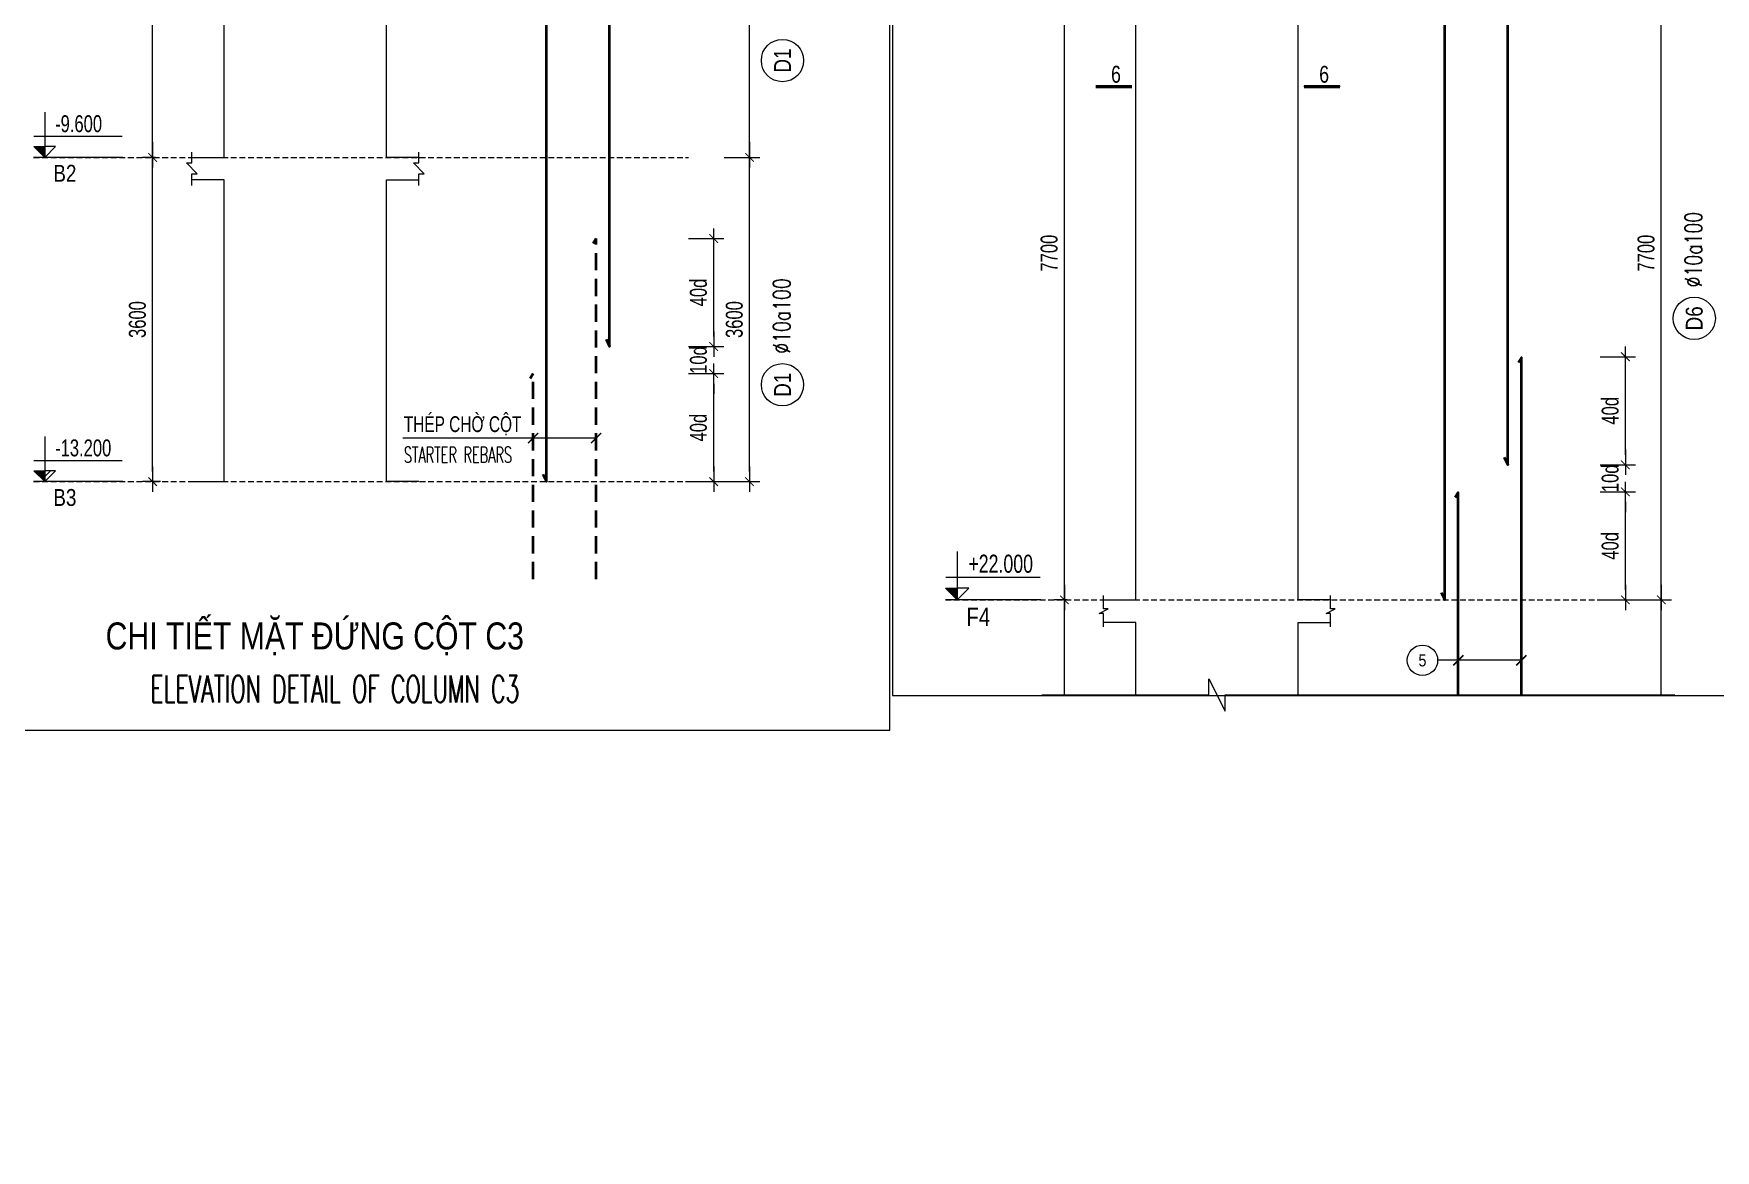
# Model space of a CAD drawing. Header units: millimetres. Extents: x 415878 to 795945, y 85573 to 378758.
# Drawn here: x 559575 to 578248, y 332953 to 345354 of the extents above; entities that cross this region are included whole.
import ezdxf
from ezdxf.enums import TextEntityAlignment as Align
from ezdxf.xclip import XClip

# ---------------------------------------------------------------- set-up
doc = ezdxf.new("R2010")
doc.units = ezdxf.units.MM
doc.linetypes.add('DASHED2', pattern=[9.524999999999999, 6.35, -3.175])
doc.linetypes.add('HIDDEN', pattern=[9.524999999999999, 6.35, -3.175])
doc.layers.get('0').update_dxf_attribs({"lineweight": 20})
doc.layers.get('Defpoints').update_dxf_attribs({"color": 151, "lineweight": 9})
for name, color, linetype, lineweight in [('NDC_S_ANNO', 7, 'Continuous', 20), ('NDC_S_CONTINUOUS', 3, 'Continuous', 20), ('NDC_S_DIM', 1, 'Continuous', 15), ('NDC_S_ENG TEXT', 2, 'Continuous', 20), ('NDC_S_ENG TITLE', 3, 'Continuous', 20), ('NDC_S_HATCH MATERIAL', 8, 'Continuous', 13), ('NDC_S_LEADER', 1, 'Continuous', 15), ('NDC_S_LEVEL TEXT', 7, 'Continuous', 20), ('NDC_S_REBAR NO.', 7, 'Continuous', 20), ('NDC_S_REBAR NO. BOX', 1, 'Continuous', 9), ('NDC_S_STIRRUP', 4, 'Continuous', 40), ('NDC_S_TEXT SYMBOL', 7, 'Continuous', 20), ('NDC_S_VN TEXT', 7, 'Continuous', 20)]:
    doc.layers.add(name, color=color, linetype=linetype, lineweight=lineweight)
doc.styles.add('NDC_ANNO', font='', dxfattribs={"width": 0.8})
doc.styles.add('NDC_ARIAL', font='arial.ttf', dxfattribs={"width": 0.85})
doc.styles.add('NDC_DIM', font='', dxfattribs={"width": 0.75})
doc.styles.add('NDC_ROMANS', font='romans.shx', dxfattribs={"width": 0.7})
doc.styles.add('NDC_VIE TXT', font='arial.ttf', dxfattribs={"width": 0.8})
doc.styles.get('NDC_ANNO').set_extended_font_data('Dotum')
doc.styles.get('NDC_DIM').set_extended_font_data('Dotum')
doc.dimstyles.new('NDC_dim_75', dxfattribs={"dimscale": 75, "dimtxt": 2.5, "dimasz": 1.5, "dimexe": 1.5, "dimexo": 2.5, "dimgap": 1, "dimtad": 1, "dimdec": 0, "dimzin": 0, "dimdsep": 46, "dimtxsty": 'NDC_DIM', "dimblk": 'DIMMARK', "dimcen": 0.09, "dimdle": 1.2, "dimclrd": 1, "dimclre": 1, "dimclrt": 3, "dimadec": 0, "dimazin": 0, "dimtfac": 1, "dimtdec": 0, "dimtix": 1, "dimtofl": 0, "dimtmove": 0, "dimatfit": 3, "dimfxl": 8, "dimfxlon": 1, "dimtolj": 1, "dimtzin": 0, "dimarcsym": 0})

# ---------------------------------------------------------------- blocks, each defined once
blk = doc.blocks.new('*U25')
at = {"layer": 'NDC_S_ANNO', "color": 0, "linetype": 'ByBlock', "lineweight": -2}
blk.add_line((-4.357142640116527, 0.002997111644365447), (1.000000217026004, 0.002999782974066001), dxfattribs=at)
at = {"layer": 'NDC_S_ANNO', "ltscale": 0.005, "const_width": 0.5}
blk.add_lwpolyline([(1.000000217026004, 0.002999782974066001), (-4.357142640116527, 0.002997111644365447)], dxfattribs=at)
at = {"layer": 'NDC_S_TEXT SYMBOL', "linetype": 'ByBlock', "lineweight": -2, "style": 'NDC_ANNO', "width": 0.8}
blk.add_attdef('DETAIL', text='', height=2.5, dxfattribs=at).set_placement((-0.635006858396082, 1.824862175366434), align=Align.MIDDLE_RIGHT)
blk = doc.blocks.new('*U26')
at = {"layer": 'NDC_S_ANNO', "color": 0, "linetype": 'ByBlock', "lineweight": -2}
blk.add_line((1.000000217026004, 0.002997111644368654), (-4.357142640116527, 0.002999782974062794), dxfattribs=at)
at = {"layer": 'NDC_S_ANNO', "ltscale": 0.005, "const_width": 0.5}
blk.add_lwpolyline([(1.000000217026004, 0.002999782974066001), (-4.357142640116527, 0.002997111644365447)], dxfattribs=at)
at = {"layer": 'NDC_S_TEXT SYMBOL', "linetype": 'ByBlock', "lineweight": -2, "style": 'NDC_ANNO', "width": 0.8}
blk.add_attdef('DETAIL', text='', height=2.5, dxfattribs=at).set_placement((-0.635006858396082, 1.824862175366434), align=Align.MIDDLE_RIGHT)
blk = doc.blocks.new('DIMMARK')
at = {"layer": 'NDC_S_DIM', "color": 1}
blk.add_line((-1.5, 0), (1, 0), dxfattribs=at)
at = {"layer": 'NDC_S_DIM', "color": 2, "const_width": 0.1}
blk.add_lwpolyline([(-0.4242640687119285, -0.4242640687119285), (0.4242640687119285, 0.4242640687119285)], dxfattribs=at)
blk = doc.blocks.new('*D806')
at = {"layer": 'Defpoints', "color": 0, "transparency": 16777216}
for p in [(417199.4336846744, 91729.39849952538), (417418.0384337736, 91729.39849952538), (417472.3353804901, 88129.39849952536)]:
    blk.add_point(p, dxfattribs=at)
at = {"layer": 'NDC_S_HATCH MATERIAL', "color": 1, "lineweight": -2, "transparency": 16777216}
for p, q in [((417230.5384337736, 91729.39849952538), (417086.9336846744, 91729.39849952538)), ((417199.4336846744, 88241.89849952536), (417199.4336846744, 91616.89849952538)), ((417284.8353804901, 88129.39849952536), (417086.9336846744, 88129.39849952536))]:
    blk.add_line(p, q, dxfattribs=at)
at = {"layer": 'NDC_S_HATCH MATERIAL', "color": 1, "lineweight": -2, "transparency": 16777216, "xscale": 112.5, "yscale": 112.5, "zscale": 112.5}
for p, rotation in [((417199.4336846744, 91729.39849952538), 90), ((417199.4336846744, 88129.39849952536), 270)]:
    blk.add_blockref('DIMMARK', p, dxfattribs=dict(at, rotation=rotation))
at = {"layer": 'NDC_S_HATCH MATERIAL', "color": 3, "transparency": 16777216, "insert": (417030.6836846744, 89929.39849952543), "char_height": 187.5, "attachment_point": 5, "rotation": 90, "style": 'NDC_DIM'}
blk.add_mtext('\\A1;3600', dxfattribs=at)
blk = doc.blocks.new('*D807')
at = {"layer": 'Defpoints', "color": 0, "transparency": 16777216}
for p in [(417199.4336846746, 95329.39849952536), (417418.0384337736, 95329.39849952536), (417418.0384337736, 91729.39849952538)]:
    blk.add_point(p, dxfattribs=at)
at = {"layer": 'NDC_S_HATCH MATERIAL', "color": 1, "lineweight": -2, "transparency": 16777216}
for p, q in [((417230.5384337736, 95329.39849952536), (417086.9336846746, 95329.39849952536)), ((417199.4336846746, 91841.89849952538), (417199.4336846746, 95216.89849952536)), ((417230.5384337736, 91729.39849952538), (417086.9336846746, 91729.39849952538))]:
    blk.add_line(p, q, dxfattribs=at)
at = {"layer": 'NDC_S_HATCH MATERIAL', "color": 1, "lineweight": -2, "transparency": 16777216, "xscale": 112.5, "yscale": 112.5, "zscale": 112.5}
for p, rotation in [((417199.4336846746, 95329.39849952536), 90), ((417199.4336846746, 91729.39849952538), 270)]:
    blk.add_blockref('DIMMARK', p, dxfattribs=dict(at, rotation=rotation))
at = {"layer": 'NDC_S_HATCH MATERIAL', "color": 3, "transparency": 16777216, "insert": (417030.6836846746, 93529.39849952543), "char_height": 187.5, "attachment_point": 5, "rotation": 90, "style": 'NDC_DIM'}
blk.add_mtext('\\A1;3600', dxfattribs=at)
blk = doc.blocks.new('*D811')
at = {"layer": 'Defpoints', "color": 0, "transparency": 16777216}
for p in [(417199.4336846754, 123329.3984995255), (417418.0384337742, 123329.3984995255), (417418.038433774, 117329.3984995255)]:
    blk.add_point(p, dxfattribs=at)
at = {"layer": 'NDC_S_HATCH MATERIAL', "color": 1, "lineweight": -2, "transparency": 16777216}
for p, q in [((417230.5384337742, 123329.3984995255), (417086.9336846754, 123329.3984995255)), ((417199.4336846754, 117441.8984995255), (417199.4336846754, 123216.8984995255)), ((417230.538433774, 117329.3984995255), (417086.9336846754, 117329.3984995255))]:
    blk.add_line(p, q, dxfattribs=at)
at = {"layer": 'NDC_S_HATCH MATERIAL', "color": 1, "lineweight": -2, "transparency": 16777216, "xscale": 112.5, "yscale": 112.5, "zscale": 112.5}
for p, rotation in [((417199.4336846754, 123329.3984995255), 90), ((417199.4336846754, 117329.3984995255), 270)]:
    blk.add_blockref('DIMMARK', p, dxfattribs=dict(at, rotation=rotation))
at = {"layer": 'NDC_S_HATCH MATERIAL', "color": 3, "transparency": 16777216, "insert": (417030.6836846754, 120329.3984995255), "char_height": 187.5, "attachment_point": 5, "rotation": 90, "style": 'NDC_DIM'}
blk.add_mtext('\\A1;6000', dxfattribs=at)
blk = doc.blocks.new('*D812')
at = {"layer": 'Defpoints', "color": 0, "transparency": 16777216}
for p in [(417199.4336846757, 131029.3984995254), (417418.0384337744, 131029.3984995254), (417418.0384337742, 123329.3984995255)]:
    blk.add_point(p, dxfattribs=at)
at = {"layer": 'NDC_S_HATCH MATERIAL', "color": 1, "lineweight": -2, "transparency": 16777216}
for p, q in [((417230.5384337744, 131029.3984995254), (417086.9336846757, 131029.3984995254)), ((417199.4336846757, 123441.8984995255), (417199.4336846757, 130916.8984995254)), ((417230.5384337742, 123329.3984995255), (417086.9336846757, 123329.3984995255))]:
    blk.add_line(p, q, dxfattribs=at)
at = {"layer": 'NDC_S_HATCH MATERIAL', "color": 1, "lineweight": -2, "transparency": 16777216, "xscale": 112.5, "yscale": 112.5, "zscale": 112.5}
for p, rotation in [((417199.4336846757, 131029.3984995254), 90), ((417199.4336846757, 123329.3984995255), 270)]:
    blk.add_blockref('DIMMARK', p, dxfattribs=dict(at, rotation=rotation))
at = {"layer": 'NDC_S_HATCH MATERIAL', "color": 3, "transparency": 16777216, "insert": (417030.6836846757, 127179.3984995255), "char_height": 187.5, "attachment_point": 5, "rotation": 90, "style": 'NDC_DIM'}
blk.add_mtext('\\A1;7700', dxfattribs=at)
blk = doc.blocks.new('*D857')
at = {"layer": 'Defpoints', "color": 0, "transparency": 16777216}
for p in [(419794.5496749418, 124529.3984995252), (423428.6123127656, 124529.3984995252), (419794.5496749418, 123329.3984995254)]:
    blk.add_point(p, dxfattribs=at)
at = {"layer": 'NDC_S_HATCH MATERIAL', "color": 1, "lineweight": -2, "transparency": 16777216}
for p, q in [((423147.3623127656, 124529.3984995252), (423541.1123127656, 124529.3984995252)), ((423428.6123127656, 123441.8984995254), (423428.6123127656, 124416.8984995252)), ((423147.3623127656, 123329.3984995254), (423541.1123127656, 123329.3984995254))]:
    blk.add_line(p, q, dxfattribs=at)
at = {"layer": 'NDC_S_HATCH MATERIAL', "color": 1, "lineweight": -2, "transparency": 16777216, "xscale": 112.5, "yscale": 112.5, "zscale": 112.5}
for p, rotation in [((423428.6123127656, 124529.3984995252), 90), ((423428.6123127656, 123329.3984995254), 270)]:
    blk.add_blockref('DIMMARK', p, dxfattribs=dict(at, rotation=rotation))
at = {"layer": 'NDC_S_HATCH MATERIAL', "color": 3, "transparency": 16777216, "insert": (423259.8623127656, 123929.3984995253), "char_height": 187.5, "attachment_point": 5, "rotation": 90, "style": 'NDC_DIM'}
blk.add_mtext('\\A1;\\A1;40d', dxfattribs=at)
blk = doc.blocks.new('*D858')
at = {"layer": 'Defpoints', "color": 0, "transparency": 16777216}
for p in [(419794.5496749418, 124829.3984995252), (423428.6123127659, 124829.3984995252), (419794.5496749418, 124529.3984995252)]:
    blk.add_point(p, dxfattribs=at)
at = {"layer": 'NDC_S_HATCH MATERIAL', "color": 1, "lineweight": -2, "transparency": 16777216}
for p, q in [((423428.6123127659, 124941.8984995252), (423428.6123127659, 125054.3984995252)), ((423147.3623127659, 124829.3984995252), (423541.1123127659, 124829.3984995252)), ((423147.3623127659, 124529.3984995252), (423541.1123127659, 124529.3984995252)), ((423428.6123127659, 124416.8984995252), (423428.6123127659, 124304.3984995252))]:
    blk.add_line(p, q, dxfattribs=at)
at = {"layer": 'NDC_S_HATCH MATERIAL', "color": 1, "lineweight": -2, "transparency": 16777216, "xscale": 112.5, "yscale": 112.5, "zscale": 112.5}
for p, rotation in [((423428.6123127659, 124829.3984995252), 270), ((423428.6123127659, 124529.3984995252), 90)]:
    blk.add_blockref('DIMMARK', p, dxfattribs=dict(at, rotation=rotation))
at = {"layer": 'NDC_S_HATCH MATERIAL', "color": 3, "transparency": 16777216, "insert": (423259.8623127659, 124679.3984995252), "char_height": 187.5, "attachment_point": 5, "rotation": 90, "style": 'NDC_DIM'}
blk.add_mtext('\\A1;\\A1;10d', dxfattribs=at)
blk = doc.blocks.new('*D859')
at = {"layer": 'Defpoints', "color": 0, "transparency": 16777216}
for p in [(419794.5496749418, 126029.3984995252), (423428.6123127661, 126029.3984995252), (419794.5496749418, 124829.3984995252)]:
    blk.add_point(p, dxfattribs=at)
at = {"layer": 'NDC_S_HATCH MATERIAL', "color": 1, "lineweight": -2, "transparency": 16777216}
for p, q in [((423147.3623127661, 126029.3984995252), (423541.1123127661, 126029.3984995252)), ((423428.6123127661, 124941.8984995252), (423428.6123127661, 125916.8984995252)), ((423147.3623127661, 124829.3984995252), (423541.1123127661, 124829.3984995252))]:
    blk.add_line(p, q, dxfattribs=at)
at = {"layer": 'NDC_S_HATCH MATERIAL', "color": 1, "lineweight": -2, "transparency": 16777216, "xscale": 112.5, "yscale": 112.5, "zscale": 112.5}
for p, rotation in [((423428.6123127661, 126029.3984995252), 90), ((423428.6123127661, 124829.3984995252), 270)]:
    blk.add_blockref('DIMMARK', p, dxfattribs=dict(at, rotation=rotation))
at = {"layer": 'NDC_S_HATCH MATERIAL', "color": 3, "transparency": 16777216, "insert": (423259.8623127661, 125429.3984995253), "char_height": 187.5, "attachment_point": 5, "rotation": 90, "style": 'NDC_DIM'}
blk.add_mtext('\\A1;\\A1;40d', dxfattribs=at)
blk = doc.blocks.new('*D917')
at = {"layer": 'Defpoints', "color": 0, "transparency": 16777216}
for p in [(419794.5496749418, 89329.39849952536), (423428.6123127624, 89329.39849952536), (419794.5496749418, 88129.39849952538)]:
    blk.add_point(p, dxfattribs=at)
at = {"layer": 'NDC_S_VN TEXT', "color": 1, "lineweight": -2, "transparency": 16777216}
for p, q in [((423147.3623127624, 89329.39849952536), (423541.1123127624, 89329.39849952536)), ((423428.6123127624, 88241.89849952538), (423428.6123127624, 89216.89849952536)), ((423147.3623127624, 88129.39849952538), (423541.1123127624, 88129.39849952538))]:
    blk.add_line(p, q, dxfattribs=at)
at = {"layer": 'NDC_S_VN TEXT', "color": 1, "lineweight": -2, "transparency": 16777216, "xscale": 112.5, "yscale": 112.5, "zscale": 112.5}
for p, rotation in [((423428.6123127624, 89329.39849952536), 90), ((423428.6123127624, 88129.39849952538), 270)]:
    blk.add_blockref('DIMMARK', p, dxfattribs=dict(at, rotation=rotation))
at = {"layer": 'NDC_S_VN TEXT', "color": 3, "transparency": 16777216, "insert": (423259.8623127624, 88729.39849952543), "char_height": 187.5, "attachment_point": 5, "rotation": 90, "style": 'NDC_DIM'}
blk.add_mtext('\\A1;40d', dxfattribs=at)
blk = doc.blocks.new('*D918')
at = {"layer": 'Defpoints', "color": 0, "transparency": 16777216}
for p in [(419794.5496749418, 89629.39849952536), (423428.6123127626, 89629.39849952536), (419794.5496749418, 89329.39849952536)]:
    blk.add_point(p, dxfattribs=at)
at = {"layer": 'NDC_S_VN TEXT', "color": 1, "lineweight": -2, "transparency": 16777216}
for p, q in [((423428.6123127626, 89741.89849952536), (423428.6123127626, 89854.39849952536)), ((423147.3623127626, 89629.39849952536), (423541.1123127626, 89629.39849952536)), ((423147.3623127626, 89329.39849952536), (423541.1123127626, 89329.39849952536)), ((423428.6123127626, 89216.89849952536), (423428.6123127626, 89104.39849952536))]:
    blk.add_line(p, q, dxfattribs=at)
at = {"layer": 'NDC_S_VN TEXT', "color": 1, "lineweight": -2, "transparency": 16777216, "xscale": 112.5, "yscale": 112.5, "zscale": 112.5}
for p, rotation in [((423428.6123127626, 89629.39849952536), 270), ((423428.6123127626, 89329.39849952536), 90)]:
    blk.add_blockref('DIMMARK', p, dxfattribs=dict(at, rotation=rotation))
at = {"layer": 'NDC_S_VN TEXT', "color": 3, "transparency": 16777216, "insert": (423259.8623127626, 89479.39849952541), "char_height": 187.5, "attachment_point": 5, "rotation": 90, "style": 'NDC_DIM'}
blk.add_mtext('\\A1;10d', dxfattribs=at)
blk = doc.blocks.new('*D919')
at = {"layer": 'Defpoints', "color": 0, "transparency": 16777216}
for p in [(419794.5496749418, 90829.39849952533), (423428.6123127628, 90829.39849952533), (419794.5496749418, 89629.39849952536)]:
    blk.add_point(p, dxfattribs=at)
at = {"layer": 'NDC_S_VN TEXT', "color": 1, "lineweight": -2, "transparency": 16777216}
for p, q in [((423147.3623127628, 90829.39849952533), (423541.1123127628, 90829.39849952533)), ((423428.6123127628, 89741.89849952536), (423428.6123127628, 90716.89849952533)), ((423147.3623127628, 89629.39849952536), (423541.1123127628, 89629.39849952536))]:
    blk.add_line(p, q, dxfattribs=at)
at = {"layer": 'NDC_S_VN TEXT', "color": 1, "lineweight": -2, "transparency": 16777216, "xscale": 112.5, "yscale": 112.5, "zscale": 112.5}
for p, rotation in [((423428.6123127628, 90829.39849952533), 90), ((423428.6123127628, 89629.39849952536), 270)]:
    blk.add_blockref('DIMMARK', p, dxfattribs=dict(at, rotation=rotation))
at = {"layer": 'NDC_S_VN TEXT', "color": 3, "transparency": 16777216, "insert": (423259.8623127628, 90229.3984995254), "char_height": 187.5, "attachment_point": 5, "rotation": 90, "style": 'NDC_DIM'}
blk.add_mtext('\\A1;\\A1;40d', dxfattribs=at)
blk = doc.blocks.new('*D920')
at = {"layer": 'Defpoints', "color": 0, "transparency": 16777216}
for p in [(419794.5496749418, 91729.39849952536), (423826.9947222872, 91729.39849952536), (419794.5496749418, 88129.39849952533)]:
    blk.add_point(p, dxfattribs=at)
at = {"layer": 'NDC_S_VN TEXT', "color": 1, "lineweight": -2, "transparency": 16777216}
for p, q in [((423545.7447222872, 91729.39849952536), (423939.4947222872, 91729.39849952536)), ((423826.9947222872, 88241.89849952533), (423826.9947222872, 91616.89849952536)), ((423545.7447222872, 88129.39849952533), (423939.4947222872, 88129.39849952533))]:
    blk.add_line(p, q, dxfattribs=at)
at = {"layer": 'NDC_S_VN TEXT', "color": 1, "lineweight": -2, "transparency": 16777216, "xscale": 112.5, "yscale": 112.5, "zscale": 112.5}
for p, rotation in [((423826.9947222872, 91729.39849952536), 90), ((423826.9947222872, 88129.39849952533), 270)]:
    blk.add_blockref('DIMMARK', p, dxfattribs=dict(at, rotation=rotation))
at = {"layer": 'NDC_S_VN TEXT', "color": 3, "transparency": 16777216, "insert": (423658.2447222872, 89929.3984995254), "char_height": 187.5, "attachment_point": 5, "rotation": 90, "style": 'NDC_DIM'}
blk.add_mtext('\\A1;3600', dxfattribs=at)
blk = doc.blocks.new('*D921')
at = {"layer": 'Defpoints', "color": 0, "transparency": 16777216}
for p in [(419794.5496749418, 95329.39849952536), (423826.9947222875, 95329.39849952536), (419794.5496749418, 91729.39849952536)]:
    blk.add_point(p, dxfattribs=at)
at = {"layer": 'NDC_S_VN TEXT', "color": 1, "lineweight": -2, "transparency": 16777216}
for p, q in [((423545.7447222875, 95329.39849952536), (423939.4947222875, 95329.39849952536)), ((423826.9947222875, 91841.89849952536), (423826.9947222875, 95216.89849952536)), ((423545.7447222875, 91729.39849952536), (423939.4947222875, 91729.39849952536))]:
    blk.add_line(p, q, dxfattribs=at)
at = {"layer": 'NDC_S_VN TEXT', "color": 1, "lineweight": -2, "transparency": 16777216, "xscale": 112.5, "yscale": 112.5, "zscale": 112.5}
for p, rotation in [((423826.9947222875, 95329.39849952536), 90), ((423826.9947222875, 91729.39849952536), 270)]:
    blk.add_blockref('DIMMARK', p, dxfattribs=dict(at, rotation=rotation))
at = {"layer": 'NDC_S_VN TEXT', "color": 3, "transparency": 16777216, "insert": (423658.2447222875, 93529.39849952541), "char_height": 187.5, "attachment_point": 5, "rotation": 90, "style": 'NDC_DIM'}
blk.add_mtext('\\A1;3600', dxfattribs=at)
blk = doc.blocks.new('*D925')
at = {"layer": 'Defpoints', "color": 0, "transparency": 16777216}
for p in [(419794.5496749418, 123329.3984995254), (423826.9947222883, 123329.3984995254), (419794.5496749418, 117329.3984995254)]:
    blk.add_point(p, dxfattribs=at)
at = {"layer": 'NDC_S_VN TEXT', "color": 1, "lineweight": -2, "transparency": 16777216}
for p, q in [((423545.7447222883, 123329.3984995254), (423939.4947222883, 123329.3984995254)), ((423826.9947222883, 117441.8984995254), (423826.9947222883, 123216.8984995254)), ((423545.7447222883, 117329.3984995254), (423939.4947222883, 117329.3984995254))]:
    blk.add_line(p, q, dxfattribs=at)
at = {"layer": 'NDC_S_VN TEXT', "color": 1, "lineweight": -2, "transparency": 16777216, "xscale": 112.5, "yscale": 112.5, "zscale": 112.5}
for p, rotation in [((423826.9947222883, 123329.3984995254), 90), ((423826.9947222883, 117329.3984995254), 270)]:
    blk.add_blockref('DIMMARK', p, dxfattribs=dict(at, rotation=rotation))
at = {"layer": 'NDC_S_VN TEXT', "color": 3, "transparency": 16777216, "insert": (423658.2447222883, 120329.3984995254), "char_height": 187.5, "attachment_point": 5, "rotation": 90, "style": 'NDC_DIM'}
blk.add_mtext('\\A1;6000', dxfattribs=at)
blk = doc.blocks.new('*D926')
at = {"layer": 'Defpoints', "color": 0, "transparency": 16777216}
for p in [(419794.5496749418, 131029.3984995254), (423826.9947222885, 131029.3984995254), (419794.5496749418, 123329.3984995254)]:
    blk.add_point(p, dxfattribs=at)
at = {"layer": 'NDC_S_VN TEXT', "color": 1, "lineweight": -2, "transparency": 16777216}
for p, q in [((423545.7447222885, 131029.3984995254), (423939.4947222885, 131029.3984995254)), ((423826.9947222885, 123441.8984995254), (423826.9947222885, 130916.8984995254)), ((423545.7447222885, 123329.3984995254), (423939.4947222885, 123329.3984995254))]:
    blk.add_line(p, q, dxfattribs=at)
at = {"layer": 'NDC_S_VN TEXT', "color": 1, "lineweight": -2, "transparency": 16777216, "xscale": 112.5, "yscale": 112.5, "zscale": 112.5}
for p, rotation in [((423826.9947222885, 131029.3984995254), 90), ((423826.9947222885, 123329.3984995254), 270)]:
    blk.add_blockref('DIMMARK', p, dxfattribs=dict(at, rotation=rotation))
at = {"layer": 'NDC_S_VN TEXT', "color": 3, "transparency": 16777216, "insert": (423658.2447222885, 127179.3984995254), "char_height": 187.5, "attachment_point": 5, "rotation": 90, "style": 'NDC_DIM'}
blk.add_mtext('\\A1;7700', dxfattribs=at)
blk = doc.blocks.new('CD')
at = {"layer": 'NDC_S_ANNO'}
blk.add_hatch(color=3, dxfattribs=at).paths.add_polyline_path([(5.820766091346741e-10, 159.6954857552046), (-161.2010908627417, 159.6954857552046), (5.820766091346741e-10, -5.529727786779404e-10)])
at = {"layer": 'NDC_S_ANNO', "ltscale": 50}
h = blk.add_hatch(dxfattribs=at)
h.set_pattern_fill('ANSI31', color=256, scale=140.6250541793833, style=0)
h.set_pattern_definition([(45, (5.820766091346741e-10, 0), (-315.7122508925224, 315.7122508925224), [])])
h.paths.add_polyline_path([(5.820766091346741e-10, 159.6954857552046), (5.820766091346741e-10, -5.529727786779404e-10), (161.2010908930097, 159.6954857552046)])
for p, q in [((-159.2704896852956, 314.0833880473947), (1146.947077315999, 314.0833880473947)), ((1156.125648126763, 0), (-163.8695725132129, 0))]:
    blk.add_line(p, q, dxfattribs=at)
for points in [[(5.820766091346741e-10, 669.4950748638657), (5.820766091346741e-10, -5.529727786779404e-10)], [(5.820766091346741e-10, -5.529727786779404e-10), (-161.2010908627417, 159.6954857552046), (5.820766091346741e-10, 159.6954857552046)], [(5.820766091346741e-10, -5.529727786779404e-10), (161.2010908930097, 159.6954857552046), (5.820766091346741e-10, 159.6954857552046)]]:
    blk.add_lwpolyline(points, dxfattribs=at)
at = {"layer": 'NDC_S_TEXT SYMBOL', "color": 3, "style": 'NDC_DIM', "width": 0.7}
blk.add_attdef('COT', (153.9534816145897, 374.6377722059842), '', height=250, dxfattribs=at)
blk = doc.blocks.new('MATDUNGCOTC1')
at = {"layer": 'NDC_S_CONTINUOUS'}
for points in [[(417634.5496749418, 123329.3984995254), (417994.5496749418, 123329.3984995254), (417994.5496749418, 130779.3984995254), (417734.5496749418, 130779.3984995254)], [(420154.5496749418, 123329.3984995254), (419794.5496749418, 123329.3984995254), (419794.5496749418, 130779.3984995254), (420154.5496749418, 130779.3984995254)], [(417634.5496749418, 117329.3984995254), (417994.5496749418, 117329.3984995254), (417994.5496749418, 123079.3984995254), (417634.5496749418, 123079.3984995254)], [(420154.5496749418, 117329.3984995254), (419794.5496749418, 117329.3984995254), (419794.5496749418, 123079.3984995254), (420154.5496749418, 123079.3984995254)], [(417634.5496749418, 91729.39849952536), (417994.5496749418, 91729.39849952536), (417994.5496749418, 95079.39849952536), (417634.5496749418, 95079.39849952536)], [(420154.5496749418, 91729.39849952536), (419794.5496749418, 91729.39849952536), (419794.5496749418, 95079.39849952536), (420154.5496749418, 95079.39849952536)], [(417634.5496749418, 88129.39849952536), (417994.5496749418, 88129.39849952536), (417994.5496749418, 91479.39849952536), (417634.5496749418, 91479.39849952536)], [(420154.5496749418, 88129.39849952536), (419794.5496749418, 88129.39849952536), (419794.5496749418, 91479.39849952536), (420154.5496749418, 91479.39849952536)]]:
    blk.add_lwpolyline(points, dxfattribs=at)
at = {"layer": 'NDC_S_DIM', "ltscale": 40}
for points in [[(417634.5496749418, 123029.3984995254), (417634.5496749418, 123179.3984995254), (417584.5496749418, 123179.3984995254), (417684.5496749418, 123229.3984995254), (417634.5496749418, 123229.3984995254), (417634.5496749418, 123379.3984995254)], [(420154.5496749418, 123029.3984995254), (420154.5496749418, 123179.3984995254), (420104.5496749418, 123179.3984995254), (420204.5496749418, 123229.3984995254), (420154.5496749418, 123229.3984995254), (420154.5496749418, 123379.3984995254)]]:
    blk.add_lwpolyline(points, dxfattribs=at)
at = {"layer": 'NDC_S_DIM'}
for points in [[(417634.5496749418, 91419.39849952536), (417634.5496749418, 91548.10620818773), (417694.5496749418, 91548.10620818773), (417574.5496749418, 91668.10620818773), (417634.5496749418, 91668.10620818773), (417634.5496749418, 91789.39849952536)], [(420154.5496749418, 91419.39849952536), (420154.5496749418, 91548.10620818773), (420214.5496749418, 91548.10620818773), (420094.5496749418, 91668.10620818773), (420154.5496749418, 91668.10620818773), (420154.5496749418, 91789.39849952536)]]:
    blk.add_lwpolyline(points, dxfattribs=at)
at = {"layer": 'NDC_S_HATCH MATERIAL', "linetype": 'DASHED2', "ltscale": 10}
for p, q in [((415877.8793179487, 123329.3984995255), (423147.3623127794, 123329.3984995253)), ((415877.8793179487, 91729.39849952536), (423147.3623127794, 91729.39849952536)), ((415877.8793179487, 88129.39849952536), (423147.3623127794, 88129.39849952536))]:
    blk.add_line(p, q, dxfattribs=at)
at = {"layer": 'NDC_S_LEADER', "ltscale": 0.005}
blk.add_circle((421175.251652882, 122658.3267508349), 168.749999999483, dxfattribs=at)
at = {"layer": 'NDC_S_REBAR NO. BOX'}
for centre in [(424192.7199499712, 126455.5763106554), (424192.7199499701, 92805.5763106554), (424192.7199499698, 89205.57631065536)]:
    blk.add_circle(centre, 234.8327636705481, dxfattribs=at)
at = {"layer": 'NDC_S_STIRRUP'}
for points in [[(422083.1867700091, 124912.8430402952), (422123.1867700091, 124829.3984995218), (422123.1867700092, 133729.3984995252), (422089.6509448826, 133674.5513283254)], [(421383.1867700091, 123412.8430402988), (421423.1867700091, 123329.3984995254), (421423.1867700092, 132229.3984995253), (421389.6509448826, 132174.5513283255)], [(422233.1867700092, 118912.8430402989), (422273.1867700092, 118829.3984995255), (422273.1867700101, 126021.3682989178), (422239.6509448835, 125966.521127718)], [(421533.1867700092, 117412.8430403025), (421573.1867700092, 117329.3984995291), (421573.1867700101, 124521.3682989179), (421539.6509448835, 124466.5211277181)], [(422233.1867700058, 89712.84304029876), (422273.1867700058, 89629.39849952536), (422273.1867700059, 98029.39849952541), (422239.6509448795, 97974.55132832556)], [(421533.1867700058, 88212.84304030237), (421573.1867700058, 88129.39849952896), (421573.1867700059, 96529.3984995255), (421539.6509448793, 96474.55132832564)]]:
    blk.add_lwpolyline(points, dxfattribs=at)
at = {"layer": 'NDC_S_STIRRUP', "linetype": 'HIDDEN', "ltscale": 30}
for points in [[(422123.1867700058, 87047.34102202489), (422123.1867700058, 90829.39849952533), (422089.6509448793, 90774.55132832547)], [(421423.1867700058, 87047.34102202489), (421423.1867700058, 89329.39849952536), (421389.6509448793, 89274.5513283255)]]:
    blk.add_lwpolyline(points, dxfattribs=at)
at = {"layer": 'NDC_S_DIM', "color": 2, "xscale": 75, "yscale": 75, "zscale": 75}
for name, p in [('*U25', (417874.5496651757, 129029.2635092915)), ('*U26', (420185.621093747, 129029.2636295014))]:
    blk.add_blockref(name, p, dxfattribs=at).add_auto_attribs({'DETAIL': '6'})
at = {"layer": 'NDC_S_DIM'}
ref = blk.add_blockref('CD', (416009.5602244335, 123329.3984995255), dxfattribs=dict(at, xscale=0.8035714285714284, yscale=0.8035714285714284, zscale=0.8035714285714284))
ref.add_attrib('COT', '+22.000', (416133.272843588, 123630.4467093339), dxfattribs={"layer": '0', "color": 3, "height": 200.8928571428572, "style": 'NDC_DIM', "width": 0.75})
ref = blk.add_blockref('CD', (416000.7814973335, 91729.39849952536), dxfattribs=dict(at, xscale=0.7499999999999999, yscale=0.7499999999999999, zscale=0.7499999999999999))
ref.add_attrib('COT', '-9.600', (416116.2466085444, 92010.37682867984), dxfattribs={"layer": '0', "color": 3, "height": 187.5, "style": 'NDC_DIM', "width": 0.75})
ref = blk.add_blockref('CD', (416000.7814973335, 88129.39849952536), dxfattribs=dict(at, xscale=0.7499999999999999, yscale=0.7499999999999999, zscale=0.7499999999999999))
ref.add_attrib('COT', '-13.200', (416116.2466085444, 88410.37682867984), dxfattribs={"layer": '0', "color": 3, "height": 187.5, "style": 'NDC_DIM', "width": 0.75})
at = {"layer": 'NDC_S_ENG TEXT', "ltscale": 0.8, "insert": (419988.2127024122, 88515.29687719501), "char_height": 175, "attachment_point": 1, "line_spacing_factor": 0.5, "style": 'NDC_ROMANS'}
blk.add_mtext_dynamic_manual_height_columns('{\\W0.6;STARTER REBARS}', width=8644.55153340146, gutter_width=12.96296296296296, heights=[0], dxfattribs=at)
at = {"layer": 'NDC_S_ENG TITLE', "ltscale": 3, "style": 'NDC_ROMANS', "width": 0.75}
for p in [(424277.7981552525, 126799.8512732896), (424277.7981552511, 89549.85127328959)]:
    blk.add_text('%%C10a100', height=187.5, rotation=90, dxfattribs=at).set_placement(p)
at = {"layer": 'NDC_S_REBAR NO.', "style": 'NDC_ARIAL', "width": 0.8}
for s, p in [('D6', (424192.7199499712, 126455.5763106554)), ('D1', (424192.7199499701, 92805.5763106554)), ('D1', (424192.7199499698, 89205.57631065536))]:
    blk.add_text(s, height=187.5, rotation=90, dxfattribs=at).set_placement(p, align=Align.MIDDLE_CENTER)
at = {"layer": 'NDC_S_VN TEXT', "style": 'NDC_VIE TXT', "width": 0.8}
for s, height, p in [('F4', 200.8928571428571, (416112.2991454078, 123140.9813457645)), ('B2', 187.5, (416096.6711569096, 91553.54248934843)), ('B3', 187.5, (416096.6711569096, 87953.54248934843))]:
    blk.add_text(s, height=height, dxfattribs=at).set_placement(p, align=Align.MIDDLE_LEFT)
at = {"layer": 'NDC_S_VN TEXT', "style": 'NDC_ARIAL', "width": 0.85}
blk.add_text('5', height=134.9999999995864, dxfattribs=at).set_placement((421175.251652882, 122658.3267508349), align=Align.MIDDLE_CENTER)
at = {"layer": 'NDC_S_VN TEXT', "style": 'NDC_ARIAL', "width": 0.7}
blk.add_text('THÉP CHỜ CỘT', height=175, dxfattribs=at).set_placement((419987.8937400422, 88680.58806249633))
at = {"layer": 'NDC_S_HATCH MATERIAL'}
for base, p1, p2, picture, middle in [((417199.4336846757, 131029.3984995254), (417418.0384337742, 123329.3984995255), (417418.0384337744, 131029.3984995254), '*D812', (417030.6836846757, 127179.3984995255)), ((417199.4336846754, 123329.3984995255), (417418.038433774, 117329.3984995255), (417418.0384337742, 123329.3984995255), '*D811', (417030.6836846754, 120329.3984995255)), ((417199.4336846746, 95329.39849952536), (417418.0384337736, 91729.39849952538), (417418.0384337736, 95329.39849952536), '*D807', (417030.6836846746, 93529.39849952543)), ((417199.4336846744, 91729.39849952538), (417472.3353804901, 88129.39849952536), (417418.0384337736, 91729.39849952538), '*D806', (417030.6836846744, 89929.39849952543))]:
    dim = blk.add_linear_dim(base=base, p1=p1, p2=p2, angle=90, dimstyle='NDC_dim_75', override={"dimtmove": 1}, dxfattribs=at)
    dim.commit()
    dim.dimension.update_dxf_attribs({"geometry": picture, "text_midpoint": middle})
for base, p1, p2, text, picture, middle in [((423428.6123127661, 126029.3984995252), (419794.5496749418, 124829.3984995252), (419794.5496749418, 126029.3984995252), '\\A1;40d', '*D859', (423259.8623127661, 125429.3984995253)), ((423428.6123127659, 124829.3984995252), (419794.5496749418, 124529.3984995252), (419794.5496749418, 124829.3984995252), '\\A1;10d', '*D858', (423259.8623127659, 124679.3984995252)), ((423428.6123127656, 124529.3984995252), (419794.5496749418, 123329.3984995254), (419794.5496749418, 124529.3984995252), '\\A1;40d', '*D857', (423259.8623127656, 123929.3984995253))]:
    dim = blk.add_linear_dim(base=base, p1=p1, p2=p2, angle=90, text=text, dimstyle='NDC_dim_75', override={"dimtmove": 1, "dimfxl": 3.75}, dxfattribs=at)
    dim.commit()
    dim.dimension.update_dxf_attribs({"geometry": picture, "text_midpoint": middle})
at = {"layer": 'NDC_S_VN TEXT'}
for base, p1, p2, override, picture, middle in [((423826.9947222885, 131029.3984995254), (419794.5496749418, 123329.3984995254), (419794.5496749418, 131029.3984995254), {"dimtmove": 1, "dimfxl": 3.75}, '*D926', (423658.2447222885, 127179.3984995254)), ((423826.9947222883, 123329.3984995254), (419794.5496749418, 117329.3984995254), (419794.5496749418, 123329.3984995254), {"dimtmove": 1, "dimfxl": 3.75}, '*D925', (423658.2447222883, 120329.3984995254)), ((423826.9947222875, 95329.39849952536), (419794.5496749418, 91729.39849952536), (419794.5496749418, 95329.39849952536), {"dimtmove": 1, "dimfxl": 3.75}, '*D921', (423658.2447222875, 93529.39849952541)), ((423826.9947222872, 91729.39849952536), (419794.5496749418, 88129.39849952533), (419794.5496749418, 91729.39849952536), {"dimfxl": 3.75}, '*D920', (423658.2447222872, 89929.3984995254))]:
    dim = blk.add_linear_dim(base=base, p1=p1, p2=p2, angle=90, dimstyle='NDC_dim_75', override=override, dxfattribs=at)
    dim.commit()
    dim.dimension.update_dxf_attribs({"geometry": picture, "text_midpoint": middle})
for base, p1, p2, text, override, picture, middle in [((423428.6123127628, 90829.39849952533), (419794.5496749418, 89629.39849952536), (419794.5496749418, 90829.39849952533), '\\A1;40d', {"dimtmove": 1, "dimfxl": 3.75}, '*D919', (423259.8623127628, 90229.3984995254)), ((423428.6123127626, 89629.39849952536), (419794.5496749418, 89329.39849952536), (419794.5496749418, 89629.39849952536), '10d', {"dimtmove": 1, "dimfxl": 3.75}, '*D918', (423259.8623127626, 89479.39849952541)), ((423428.6123127624, 89329.39849952536), (419794.5496749418, 88129.39849952538), (419794.5496749418, 89329.39849952536), '40d', {"dimfxl": 3.75}, '*D917', (423259.8623127624, 88729.39849952543))]:
    dim = blk.add_linear_dim(base=base, p1=p1, p2=p2, angle=90, text=text, dimstyle='NDC_dim_75', override=override, dxfattribs=at)
    dim.commit()
    dim.dimension.update_dxf_attribs({"geometry": picture, "text_midpoint": middle})
at = {"layer": 'NDC_S_DIM'}
for points in [[(422123.1867700058, 88612.42545877915), (419975.876315014, 88612.42545877915)], [(421423.1867700057, 88612.42545877915), (419975.876315014, 88612.42545877915)]]:
    blk.add_leader(points, dimstyle='NDC_dim_75', override={"dimldrblk": 'ARCHTICK'}, dxfattribs=at)
at = {"layer": 'NDC_S_VN TEXT'}
for points in [[(422273.1867700099, 122658.3267508349), (421344.0016528816, 122658.3267508349)], [(421573.1867700099, 122658.3267508349), (421344.0016528816, 122658.3267508349)]]:
    blk.add_leader(points, dimstyle='NDC_dim_75', override={"dimtmove": 1, "dimldrblk": 'ARCHTICK', "dimfxl": 3.75}, dxfattribs=at)

msp = doc.modelspace()

# ---------------------------------------------------------------- linework, layer by layer
at = {"layer": 'NDC_S_LEADER', "ltscale": 40, "elevation": -3.9174666e-09}
msp.add_lwpolyline([(570768.5722195446, 338010.2059086899), (572624.8767796787, 338010.2059086899), (572624.8767796787, 338190.2059086899), (572804.8767796787, 337830.2059086899), (572804.8767796787, 338010.2059086899), (577797.8956747712, 338010.2059086899)], dxfattribs=at)

# ---------------------------------------------------------------- block references
at = {"layer": 'NDC_S_VN TEXT'}
ref = msp.add_blockref('MATDUNGCOTC1', (153820.327104737, 215736.5955883402, -3.9174666e-09), dxfattribs=at)
XClip(ref).set_block_clipping_path([(415291.295762477, 122269.58131896466), (425423.9332439047, 162851.65954241267)])
ref = msp.add_blockref('MATDUNGCOTC1', (143696.9708164152, 252249.5472835297, -3.9174666e-09), dxfattribs=at)
XClip(ref).set_block_clipping_path([(413808.9400516549, 85368.83418597197), (425385.07061931543, 126172.11477960042)])

# ---------------------------------------------------------------- texts
at = {"layer": 'NDC_S_ENG TEXT', "ltscale": 0.8, "style": 'NDC_ROMANS', "width": 0.6}
msp.add_text('ELEVATION DETAIL OF COLUMN C3', height=300, dxfattribs=at).set_placement((564968.881976065, 337927.213360503, -3.917466611314685e-09), align=Align.RIGHT)
at = {"layer": 'NDC_S_LEVEL TEXT', "style": 'NDC_ARIAL', "width": 0.8}
msp.add_text('CHI TIẾT MẶT ĐỨNG CỘT C3', height=300, dxfattribs=at).set_placement((562696.4016356845, 338677.8774329866), align=Align.MIDDLE)

doc.saveas('drawing.dxf')
